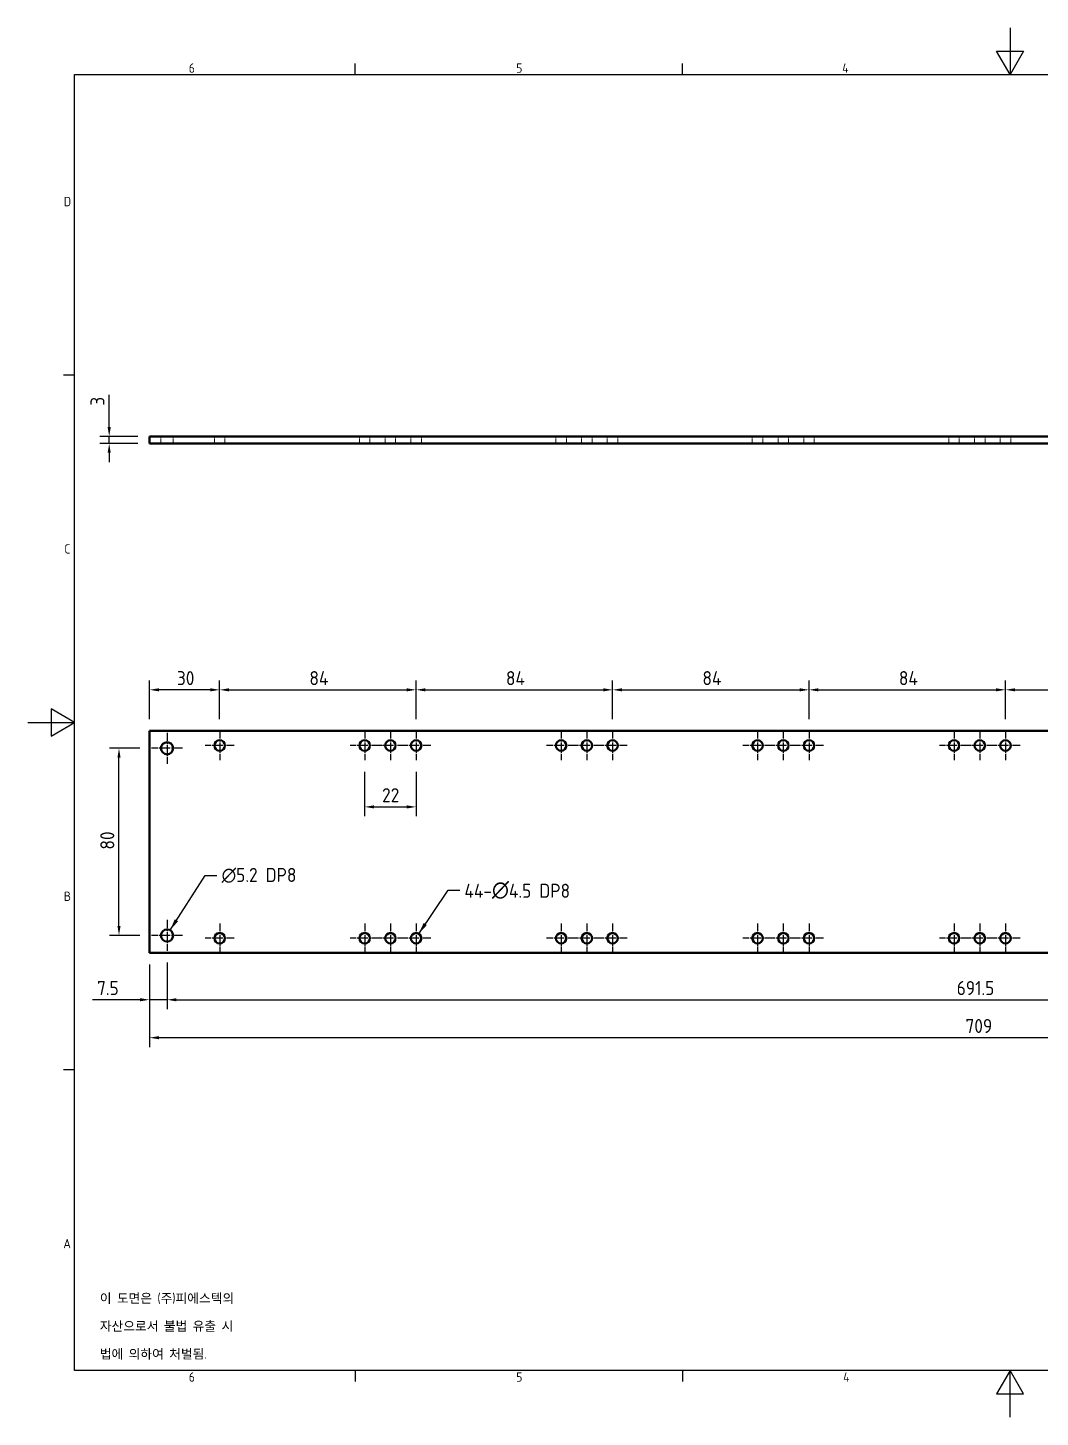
# Model space of a CAD drawing. Header units: millimetres. Extents: x 0 to 840, y 0 to 594.
# Drawn here: x 0 to 433, y 0 to 594 of the extents above; entities that cross this region are included whole.
import ezdxf

# ---------------------------------------------------------------- set-up
doc = ezdxf.new("R2010")
doc.units = ezdxf.units.MM
doc.header["$LTSCALE"] = 2
doc.linetypes.add('CHAIN', pattern=[0.3543, 0.2362, -0.0295, 0.0591, -0.0295])
doc.linetypes.add('DASHED', pattern=[0.2067, 0.1654, -0.0413])
doc.layers.get('0').update_dxf_attribs({"color": 3, "lineweight": 25})
for name, color, linetype, lineweight in [('가려진 것(ISO)', 2, 'DASHED', 18), ('가시적인 것(ISO)', 3, 'Continuous', 40), ('경계(ISO)', 7, 'Continuous', 25), ('기호(ISO)', 5, 'Continuous', 25), ('중심 표식(ISO)', 1, 'Continuous', 25), ('치수(ISO)', 2, 'Continuous', 25)]:
    doc.layers.add(name, color=color, linetype=linetype, lineweight=lineweight)
doc.styles.add('문자 텍스트_PSTEK_POSCO', font='isocp.shx')
doc.styles.add('치수 텍스트_PSTEK_POSCO', font='isocp.shx')
doc.dimstyles.new('치수_PSTEK_POSCO', dxfattribs={"dimscale": 2, "dimtxt": 3, "dimasz": 2, "dimexe": 2, "dimexo": 2.5, "dimgap": 1, "dimtad": 1, "dimrnd": 1e-08, "dimdsep": 46, "dimtxsty": '치수 텍스트_PSTEK_POSCO', "dimcen": 0.09, "dimdle": 10, "dimclrd": 7, "dimclre": 7, "dimclrt": 2, "dimadec": 1, "dimazin": 2, "dimtfac": 1, "dimtmove": 0, "dimatfit": 3, "dimfxl": 0, "dimtolj": 1, "dimlwd": -1, "dimlwe": -1, "dimarcsym": 0})
doc.dimstyles.new('치수_PSTEK_POSCO$7', dxfattribs={"dimscale": 2, "dimtxt": 3, "dimasz": 2.5, "dimexe": 2, "dimexo": 2.5, "dimgap": 1, "dimtad": 1, "dimrnd": 1e-08, "dimdsep": 46, "dimtxsty": '치수 텍스트_PSTEK_POSCO', "dimcen": 0.09, "dimdle": 10, "dimclrd": 7, "dimclre": 7, "dimclrt": 2, "dimadec": 1, "dimazin": 2, "dimtfac": 1, "dimtmove": 0, "dimatfit": 3, "dimfxl": 0, "dimtolj": 1, "dimlwd": -1, "dimlwe": -1, "dimarcsym": 0})

# ---------------------------------------------------------------- blocks, each defined once
blk = doc.blocks.new('경계 Default Border')
at = {"layer": '경계(ISO)'}
for p, q in [((70, 287), (70, 289.4)), ((140, 287), (140, 289.4)), ((10, 222.75), (7.6, 222.75)), ((10, 74.25), (7.6, 74.25)), ((70, 10), (70, 7.6)), ((140, 10), (140, 7.6))]:
    blk.add_line(p, q, dxfattribs=at)
at = {"layer": '경계(ISO)', "flags": 128}
for points in [[(210, 297), (210, 287), (207.11, 292), (212.89, 292), (210, 287)], [(10, 10), (10, 287), (410, 287), (410, 10), (10, 10)], [(0, 148.5), (10, 148.5), (5, 151.39), (5, 145.61), (10, 148.5)], [(210, 0), (210, 10), (207.11, 5), (212.89, 5), (210, 10)]]:
    blk.add_lwpolyline(points, dxfattribs=at)
at = {"layer": '경계(ISO)', "color": 2, "char_height": 2, "attachment_point": 7, "style": '문자 텍스트_PSTEK_POSCO'}
for s, insert in [('6', (34.43, 287.38)), ('5', (104.43, 287.38)), ('4', (174.11, 287.4)), ('D', (7.71, 258.86)), ('C', (7.82, 184.61)), ('B', (7.71, 110.36)), ('A', (7.6, 36.12)), ('6', (34.43, 7.58)), ('5', (104.43, 7.58)), ('4', (174.32, 7.6))]:
    blk.add_mtext(s, dxfattribs=dict(at, insert=insert))
blk = doc.blocks.new('*D22')
at = {"layer": 'Defpoints', "color": 0, "transparency": 16777216}
for p in [(52.04, 310.97), (52.04, 293.47), (82.04, 293.42)]:
    blk.add_point(p, dxfattribs=at)
at = {"layer": '치수(ISO)', "color": 7, "transparency": 16777216}
for p, q in [((52.04, 298.47), (52.04, 314.97)), ((82.04, 298.42), (82.04, 314.97)), ((78.04, 310.97), (56.04, 310.97))]:
    blk.add_line(p, q, dxfattribs=at)
for points in [[(56.04, 311.63), (56.04, 310.3), (52.04, 310.97)], [(78.04, 311.63), (78.04, 310.3), (82.04, 310.97)]]:
    blk.add_solid(points, dxfattribs=at)
at = {"layer": '치수(ISO)', "color": 2, "transparency": 16777216, "insert": (63.76, 315.97), "char_height": 6, "attachment_point": 4, "style": '치수 텍스트_PSTEK_POSCO'}
blk.add_mtext('\\A1;30', dxfattribs=at)
blk = doc.blocks.new('*D23')
at = {"layer": 'Defpoints', "color": 0, "transparency": 16777216}
for p in [(166.04, 310.97), (82.04, 293.42), (166.04, 293.42)]:
    blk.add_point(p, dxfattribs=at)
at = {"layer": '치수(ISO)', "color": 7, "transparency": 16777216}
for p, q in [((82.04, 298.42), (82.04, 314.97)), ((166.04, 298.42), (166.04, 314.97)), ((86.04, 310.97), (162.04, 310.97))]:
    blk.add_line(p, q, dxfattribs=at)
for points in [[(86.04, 311.63), (86.04, 310.3), (82.04, 310.97)], [(162.04, 311.63), (162.04, 310.3), (166.04, 310.97)]]:
    blk.add_solid(points, dxfattribs=at)
at = {"layer": '치수(ISO)', "color": 2, "transparency": 16777216, "insert": (120.42, 315.97), "char_height": 6, "attachment_point": 4, "style": '치수 텍스트_PSTEK_POSCO'}
blk.add_mtext('\\A1;84', dxfattribs=at)
blk = doc.blocks.new('*D24')
at = {"layer": 'Defpoints', "color": 0, "transparency": 16777216}
for p in [(250.04, 310.97), (166.04, 293.42), (250.04, 293.42)]:
    blk.add_point(p, dxfattribs=at)
at = {"layer": '치수(ISO)', "color": 7, "transparency": 16777216}
for p, q in [((166.04, 298.42), (166.04, 314.97)), ((250.04, 298.42), (250.04, 314.97)), ((170.04, 310.97), (246.04, 310.97))]:
    blk.add_line(p, q, dxfattribs=at)
for points in [[(170.04, 311.63), (170.04, 310.3), (166.04, 310.97)], [(246.04, 311.63), (246.04, 310.3), (250.04, 310.97)]]:
    blk.add_solid(points, dxfattribs=at)
at = {"layer": '치수(ISO)', "color": 2, "transparency": 16777216, "insert": (204.46, 315.97), "char_height": 6, "attachment_point": 4, "style": '치수 텍스트_PSTEK_POSCO'}
blk.add_mtext('\\A1;84', dxfattribs=at)
blk = doc.blocks.new('*D25')
at = {"layer": 'Defpoints', "color": 0, "transparency": 16777216}
for p in [(334.04, 310.97), (250.04, 293.42), (334.04, 293.42)]:
    blk.add_point(p, dxfattribs=at)
at = {"layer": '치수(ISO)', "color": 7, "transparency": 16777216}
for p, q in [((250.04, 298.42), (250.04, 314.97)), ((334.04, 298.42), (334.04, 314.97)), ((254.04, 310.97), (330.04, 310.97))]:
    blk.add_line(p, q, dxfattribs=at)
for points in [[(254.04, 311.63), (254.04, 310.3), (250.04, 310.97)], [(330.04, 311.63), (330.04, 310.3), (334.04, 310.97)]]:
    blk.add_solid(points, dxfattribs=at)
at = {"layer": '치수(ISO)', "color": 2, "transparency": 16777216, "insert": (288.46, 315.97), "char_height": 6, "attachment_point": 4, "style": '치수 텍스트_PSTEK_POSCO'}
blk.add_mtext('\\A1;84', dxfattribs=at)
blk = doc.blocks.new('*D26')
at = {"layer": 'Defpoints', "color": 0, "transparency": 16777216}
for p in [(418.04, 310.97), (334.04, 293.42), (418.04, 293.42)]:
    blk.add_point(p, dxfattribs=at)
at = {"layer": '치수(ISO)', "color": 7, "transparency": 16777216}
for p, q in [((334.04, 298.42), (334.04, 314.97)), ((418.04, 298.42), (418.04, 314.97)), ((338.04, 310.97), (414.04, 310.97))]:
    blk.add_line(p, q, dxfattribs=at)
for points in [[(338.04, 311.63), (338.04, 310.3), (334.04, 310.97)], [(414.04, 311.63), (414.04, 310.3), (418.04, 310.97)]]:
    blk.add_solid(points, dxfattribs=at)
at = {"layer": '치수(ISO)', "color": 2, "transparency": 16777216, "insert": (372.46, 315.97), "char_height": 6, "attachment_point": 4, "style": '치수 텍스트_PSTEK_POSCO'}
blk.add_mtext('\\A1;84', dxfattribs=at)
blk = doc.blocks.new('*D27')
at = {"layer": 'Defpoints', "color": 0, "transparency": 16777216}
for p in [(502.04, 310.97), (418.04, 293.42), (502.04, 293.42)]:
    blk.add_point(p, dxfattribs=at)
at = {"layer": '치수(ISO)', "color": 7, "transparency": 16777216}
for p, q in [((418.04, 298.42), (418.04, 314.97)), ((502.04, 298.42), (502.04, 314.97)), ((422.04, 310.97), (498.04, 310.97))]:
    blk.add_line(p, q, dxfattribs=at)
for points in [[(422.04, 311.63), (422.04, 310.3), (418.04, 310.97)], [(498.04, 311.63), (498.04, 310.3), (502.04, 310.97)]]:
    blk.add_solid(points, dxfattribs=at)
at = {"layer": '치수(ISO)', "color": 2, "transparency": 16777216, "insert": (456.46, 315.97), "char_height": 6, "attachment_point": 4, "style": '치수 텍스트_PSTEK_POSCO'}
blk.add_mtext('\\A1;84', dxfattribs=at)
blk = doc.blocks.new('*D30')
at = {"layer": 'Defpoints', "color": 0, "transparency": 16777216}
for p in [(144.04, 280.92), (166.04, 280.92), (166.04, 260.92)]:
    blk.add_point(p, dxfattribs=at)
at = {"layer": '치수(ISO)', "color": 7, "transparency": 16777216}
for p, q in [((144.04, 275.92), (144.04, 256.92)), ((166.04, 275.92), (166.04, 256.92)), ((148.04, 260.92), (162.04, 260.92))]:
    blk.add_line(p, q, dxfattribs=at)
for points in [[(148.04, 261.59), (148.04, 260.25), (144.04, 260.92)], [(162.04, 261.59), (162.04, 260.25), (166.04, 260.92)]]:
    blk.add_solid(points, dxfattribs=at)
at = {"layer": '치수(ISO)', "color": 2, "transparency": 16777216, "insert": (151.49, 265.92), "char_height": 6, "attachment_point": 4, "style": '치수 텍스트_PSTEK_POSCO'}
blk.add_mtext('\\A1;22', dxfattribs=at)
blk = doc.blocks.new('*D35')
at = {"layer": 'Defpoints', "color": 0, "transparency": 16777216}
for p in [(52.04, 198.47), (59.54, 199.37), (59.54, 178.47)]:
    blk.add_point(p, dxfattribs=at)
at = {"layer": '치수(ISO)', "color": 7, "transparency": 16777216}
for p, q in [((52.04, 193.47), (52.04, 174.47)), ((59.54, 194.37), (59.54, 174.47)), ((48.04, 178.47), (27.6, 178.47)), ((59.54, 178.47), (52.04, 178.47)), ((63.54, 178.47), (67.54, 178.47))]:
    blk.add_line(p, q, dxfattribs=at)
for points in [[(48.04, 179.14), (48.04, 177.8), (52.04, 178.47)], [(63.54, 179.14), (63.54, 177.8), (59.54, 178.47)]]:
    blk.add_solid(points, dxfattribs=at)
at = {"layer": '치수(ISO)', "color": 2, "transparency": 16777216, "insert": (29.6, 183.47), "char_height": 6, "attachment_point": 4, "style": '치수 텍스트_PSTEK_POSCO'}
blk.add_mtext('\\A1;7.5', dxfattribs=at)
blk = doc.blocks.new('*D36')
at = {"layer": 'Defpoints', "color": 0, "transparency": 16777216}
for p in [(751.04, 204.37), (59.54, 199.37), (751.04, 178.47)]:
    blk.add_point(p, dxfattribs=at)
at = {"layer": '치수(ISO)', "color": 7, "transparency": 16777216}
for p, q in [((751.04, 199.37), (751.04, 174.47)), ((59.54, 194.37), (59.54, 174.47)), ((63.54, 178.47), (747.04, 178.47))]:
    blk.add_line(p, q, dxfattribs=at)
for points in [[(63.54, 179.14), (63.54, 177.8), (59.54, 178.47)], [(747.04, 179.14), (747.04, 177.8), (751.04, 178.47)]]:
    blk.add_solid(points, dxfattribs=at)
at = {"layer": '치수(ISO)', "color": 2, "transparency": 16777216, "insert": (397.18, 183.47), "char_height": 6, "attachment_point": 4, "style": '치수 텍스트_PSTEK_POSCO'}
blk.add_mtext('\\A1;691.5', dxfattribs=at)
blk = doc.blocks.new('*D37')
at = {"layer": 'Defpoints', "color": 0, "transparency": 16777216}
for p in [(39, 285.97), (52.94, 285.97), (52.94, 205.97)]:
    blk.add_point(p, dxfattribs=at)
at = {"layer": '치수(ISO)', "color": 7, "transparency": 16777216}
for p, q in [((47.94, 285.97), (35, 285.97)), ((39, 209.97), (39, 281.97)), ((47.94, 205.97), (35, 205.97))]:
    blk.add_line(p, q, dxfattribs=at)
for points in [[(38.33, 281.97), (39.67, 281.97), (39, 285.97)], [(38.33, 209.97), (39.67, 209.97), (39, 205.97)]]:
    blk.add_solid(points, dxfattribs=at)
at = {"layer": '치수(ISO)', "color": 2, "transparency": 16777216, "insert": (34, 242.67), "char_height": 6, "attachment_point": 4, "rotation": 90, "style": '치수 텍스트_PSTEK_POSCO'}
blk.add_mtext('\\A1;80', dxfattribs=at)
blk = doc.blocks.new('*D39')
at = {"layer": 'Defpoints', "color": 0, "transparency": 16777216}
for p in [(34.81, 419.29), (52.04, 419.29), (52.04, 416.29)]:
    blk.add_point(p, dxfattribs=at)
at = {"layer": '치수(ISO)', "color": 7, "transparency": 16777216}
for p, q in [((34.81, 423.29), (34.81, 437.06)), ((47.04, 419.29), (30.81, 419.29)), ((47.04, 416.29), (30.81, 416.29)), ((34.81, 416.29), (34.81, 419.29)), ((34.81, 412.29), (34.81, 408.29))]:
    blk.add_line(p, q, dxfattribs=at)
for points in [[(34.15, 423.29), (35.48, 423.29), (34.81, 419.29)], [(34.15, 412.29), (35.48, 412.29), (34.81, 416.29)]]:
    blk.add_solid(points, dxfattribs=at)
at = {"layer": '치수(ISO)', "color": 2, "transparency": 16777216, "insert": (29.81, 432.41), "char_height": 6, "attachment_point": 4, "rotation": 90, "style": '치수 텍스트_PSTEK_POSCO'}
blk.add_mtext('\\A1;3', dxfattribs=at)
blk = doc.blocks.new('*D40')
at = {"layer": 'Defpoints', "color": 0, "transparency": 16777216}
for p in [(52.04, 198.47), (761.04, 198.47), (52.04, 162.25)]:
    blk.add_point(p, dxfattribs=at)
at = {"layer": '치수(ISO)', "color": 7, "transparency": 16777216}
for p, q in [((52.04, 193.47), (52.04, 158.25)), ((761.04, 193.47), (761.04, 158.25)), ((757.04, 162.25), (56.04, 162.25))]:
    blk.add_line(p, q, dxfattribs=at)
for points in [[(56.04, 162.92), (56.04, 161.58), (52.04, 162.25)], [(757.04, 162.92), (757.04, 161.58), (761.04, 162.25)]]:
    blk.add_solid(points, dxfattribs=at)
at = {"layer": '치수(ISO)', "color": 2, "transparency": 16777216, "insert": (400.93, 167.25), "char_height": 6, "attachment_point": 4, "style": '치수 텍스트_PSTEK_POSCO'}
blk.add_mtext('\\A1;709', dxfattribs=at)

msp = doc.modelspace()

# ---------------------------------------------------------------- linework, layer by layer
at = {"layer": '가려진 것(ISO)', "ltscale": 2.856945}
for p, q in [((56.945, 416.288), (56.945, 419.288)), ((62.145, 416.288), (62.145, 419.288)), ((79.795, 416.288), (79.795, 419.288)), ((84.295, 416.288), (84.295, 419.288)), ((141.795, 416.288), (141.795, 419.288)), ((146.295, 416.288), (146.295, 419.288)), ((152.795, 416.288), (152.795, 419.288)), ((157.295, 416.288), (157.295, 419.288)), ((163.795, 416.288), (163.795, 419.288)), ((168.295, 416.288), (168.295, 419.288)), ((225.795, 416.288), (225.795, 419.288)), ((230.295, 416.288), (230.295, 419.288)), ((236.795, 416.288), (236.795, 419.288)), ((241.295, 416.288), (241.295, 419.288)), ((247.795, 416.288), (247.795, 419.288)), ((252.295, 416.288), (252.295, 419.288)), ((309.795, 416.288), (309.795, 419.288)), ((314.295, 416.288), (314.295, 419.288)), ((320.795, 416.288), (320.795, 419.288)), ((325.295, 416.288), (325.295, 419.288)), ((331.795, 416.288), (331.795, 419.288)), ((336.295, 416.288), (336.295, 419.288)), ((393.795, 416.288), (393.795, 419.288)), ((398.295, 416.288), (398.295, 419.288)), ((404.795, 416.288), (404.795, 419.288)), ((409.295, 416.288), (409.295, 419.288)), ((415.795, 416.288), (415.795, 419.288)), ((420.295, 416.288), (420.295, 419.288))]:
    msp.add_line(p, q, dxfattribs=at)
at = {"layer": '가시적인 것(ISO)'}
for p, q in [((761.045, 419.288), (52.045, 419.288)), ((52.045, 419.288), (52.045, 416.288)), ((52.045, 416.288), (761.045, 416.288)), ((52.045, 293.471), (761.045, 293.471)), ((52.045, 293.471), (52.045, 198.471)), ((761.045, 198.471), (52.045, 198.471))]:
    msp.add_line(p, q, dxfattribs=at)
for centre, radius in [((59.545, 285.971), 2.6), ((82.045, 287.171), 2.25), ((144.045, 287.171), 2.25), ((155.045, 287.171), 2.25), ((166.045, 287.171), 2.25), ((228.045, 287.171), 2.25), ((239.045, 287.171), 2.25), ((250.045, 287.171), 2.25), ((312.045, 287.171), 2.25), ((323.045, 287.171), 2.25), ((334.045, 287.171), 2.25), ((396.045, 287.171), 2.25), ((407.045, 287.171), 2.25), ((418.045, 287.171), 2.25), ((59.545, 205.971), 2.6), ((82.045, 204.771), 2.25), ((144.045, 204.771), 2.25), ((155.045, 204.771), 2.25), ((166.045, 204.771), 2.25), ((228.045, 204.771), 2.25), ((239.045, 204.771), 2.25), ((250.045, 204.771), 2.25), ((312.045, 204.771), 2.25), ((323.045, 204.771), 2.25), ((334.045, 204.771), 2.25), ((396.045, 204.771), 2.25), ((407.045, 204.771), 2.25), ((418.045, 204.771), 2.25)]:
    msp.add_circle(centre, radius, dxfattribs=at)
at = {"layer": '중심 표식(ISO)', "linetype": 'CHAIN', "ltscale": 7.333869}
for p, q in [((59.545, 292.571), (59.545, 279.371)), ((66.145, 285.971), (52.945, 285.971)), ((59.545, 212.571), (59.545, 199.371)), ((66.145, 205.971), (52.945, 205.971))]:
    msp.add_line(p, q, dxfattribs=at)
at = {"layer": '중심 표식(ISO)', "linetype": 'CHAIN', "ltscale": 6.944946}
for p, q in [((82.045, 293.421), (82.045, 280.921)), ((144.045, 293.421), (144.045, 280.921)), ((155.045, 293.421), (155.045, 280.921)), ((166.045, 293.421), (166.045, 280.921)), ((228.045, 293.421), (228.045, 280.921)), ((239.045, 293.421), (239.045, 280.921)), ((250.045, 293.421), (250.045, 280.921)), ((312.045, 293.421), (312.045, 280.921)), ((323.045, 293.421), (323.045, 280.921)), ((334.045, 293.421), (334.045, 280.921)), ((396.045, 293.421), (396.045, 280.921)), ((407.045, 293.421), (407.045, 280.921)), ((418.045, 293.421), (418.045, 280.921)), ((88.295, 287.171), (75.795, 287.171)), ((150.295, 287.171), (137.795, 287.171)), ((161.295, 287.171), (148.795, 287.171)), ((172.295, 287.171), (159.795, 287.171)), ((234.295, 287.171), (221.795, 287.171)), ((245.295, 287.171), (232.795, 287.171)), ((256.295, 287.171), (243.795, 287.171)), ((318.295, 287.171), (305.795, 287.171)), ((329.295, 287.171), (316.795, 287.171)), ((340.295, 287.171), (327.795, 287.171)), ((402.295, 287.171), (389.795, 287.171)), ((413.295, 287.171), (400.795, 287.171)), ((424.295, 287.171), (411.795, 287.171)), ((82.045, 211.021), (82.045, 198.521)), ((144.045, 211.021), (144.045, 198.521)), ((155.045, 211.021), (155.045, 198.521)), ((166.045, 211.021), (166.045, 198.521)), ((228.045, 211.021), (228.045, 198.521)), ((239.045, 211.021), (239.045, 198.521)), ((250.045, 211.021), (250.045, 198.521)), ((312.045, 211.021), (312.045, 198.521)), ((323.045, 211.021), (323.045, 198.521)), ((334.045, 211.021), (334.045, 198.521)), ((396.045, 211.021), (396.045, 198.521)), ((407.045, 211.021), (407.045, 198.521)), ((418.045, 211.021), (418.045, 198.521)), ((88.295, 204.771), (75.795, 204.771)), ((150.295, 204.771), (137.795, 204.771)), ((161.295, 204.771), (148.795, 204.771)), ((172.295, 204.771), (159.795, 204.771)), ((234.295, 204.771), (221.795, 204.771)), ((245.295, 204.771), (232.795, 204.771)), ((256.295, 204.771), (243.795, 204.771)), ((318.295, 204.771), (305.795, 204.771)), ((329.295, 204.771), (316.795, 204.771)), ((340.295, 204.771), (327.795, 204.771)), ((402.295, 204.771), (389.795, 204.771)), ((413.295, 204.771), (400.795, 204.771)), ((424.295, 204.771), (411.795, 204.771))]:
    msp.add_line(p, q, dxfattribs=at)

# ---------------------------------------------------------------- block references
at = {"xscale": 2, "yscale": 2, "zscale": 2}
msp.add_blockref('경계 Default Border', (0, 0), dxfattribs=at)

# ---------------------------------------------------------------- texts
at = {"layer": '기호(ISO)', "color": 2, "char_height": 6, "attachment_point": 4, "line_spacing_factor": 0.525, "style": '치수 텍스트_PSTEK_POSCO'}
for s, insert, width in [('{\\fAIGDT|b0|i0;\\H6.0000;n\\fisocp|b0|i0;\\H6.0000;5.2 DP8}', (82.873, 231.623), 36.42668), ('{44-\\fAIGDT|b0|i0;\\H7.0000;n\\fisocp|b0|i0;\\H6.0000;4.5 DP8}', (186.701, 225.325), 53.72335)]:
    msp.add_mtext(s, dxfattribs=dict(at, insert=insert, width=width))
at = {"layer": '기호(ISO)', "color": 7, "insert": (30.789, 38.734), "char_height": 4, "width": 102.48028, "attachment_point": 4, "line_spacing_factor": 1.78626, "style": '문자 텍스트_PSTEK_POSCO'}
msp.add_mtext('{이 도면은 (주)피에스텍의\\P자산으로서 불법 유출 시 \\P법에 의하여 처벌됨.}', dxfattribs=at)

# ---------------------------------------------------------------- dimensions: what is measured, and where the dimension line sits
at = {"layer": '치수(ISO)', "color": 7}
for base, p1, p2, angle, override, picture, middle in [((34.813, 419.288), (52.045, 416.288), (52.045, 419.288), 270, {"dimdec": 2, "dimtp": 0, "dimtm": 0, "dimtdec": 2, "dimtofl": 1, "dimatfit": 1}, '*D39', (34.813, 433.738)), ((52.045, 310.967), (82.045, 293.421), (52.045, 293.471), 180, {"dimdec": 2, "dimtp": 0, "dimtm": 0, "dimtdec": 2, "dimtofl": 0, "dimatfit": 1}, '*D22', (67.065, 310.967)), ((166.045, 310.967), (82.045, 293.421), (166.045, 293.421), 180, {"dimdec": 2, "dimtp": 0, "dimtm": 0, "dimtdec": 2, "dimtofl": 0, "dimatfit": 1}, '*D23', (124.025, 310.967)), ((250.045, 310.967), (166.045, 293.421), (250.045, 293.421), 180, {"dimdec": 2, "dimtp": 0, "dimtm": 0, "dimtdec": 2, "dimtofl": 0, "dimatfit": 1}, '*D24', (208.065, 310.967)), ((334.045, 310.967), (250.045, 293.421), (334.045, 293.421), 180, {"dimdec": 2, "dimtp": 0, "dimtm": 0, "dimtdec": 2, "dimtofl": 0, "dimatfit": 1}, '*D25', (292.065, 310.967)), ((418.045, 310.967), (334.045, 293.421), (418.045, 293.421), 180, {"dimdec": 2, "dimtp": 0, "dimtm": 0, "dimtdec": 2, "dimtofl": 0, "dimatfit": 1}, '*D26', (376.065, 310.967)), ((502.045, 310.967), (418.045, 293.421), (502.045, 293.421), 180, {"dimdec": 2, "dimtp": 0, "dimtm": 0, "dimtdec": 2, "dimtofl": 0, "dimatfit": 1}, '*D27', (460.065, 310.967)), ((39.001, 285.971), (52.945, 205.971), (52.945, 285.971), 90, {"dimdec": 2, "dimtp": 0, "dimtm": 0, "dimtdec": 2, "dimtofl": 0, "dimatfit": 1}, '*D37', (39.001, 245.971)), ((166.045, 260.921), (144.045, 280.921), (166.045, 280.921), 180, {"dimdec": 2, "dimtp": 0, "dimtm": 0, "dimtdec": 2, "dimtofl": 0, "dimatfit": 1}, '*D30', (155.045, 260.921)), ((751.045, 178.471), (59.545, 199.371), (751.045, 204.371), 180, {"dimdec": 2, "dimtp": 0, "dimtm": 0, "dimtdec": 2, "dimtofl": 0, "dimatfit": 1}, '*D36', (405.295, 178.471)), ((59.545, 178.471), (52.045, 198.471), (59.545, 199.371), 180, {"dimdec": 2, "dimtp": 0, "dimtm": 0, "dimtdec": 2, "dimtofl": 1, "dimatfit": 1}, '*D35', (33.924, 178.471)), ((52.045, 162.25), (761.045, 198.471), (52.045, 198.471), 180, {"dimdec": 2, "dimtp": 0, "dimtm": 0, "dimtdec": 2, "dimtofl": 0, "dimatfit": 1}, '*D40', (406.545, 162.25))]:
    dim = msp.add_linear_dim(base=base, p1=p1, p2=p2, angle=angle, dimstyle='치수_PSTEK_POSCO', override=override, dxfattribs=at)
    dim.commit()
    dim.dimension.update_dxf_attribs({"geometry": picture, "text_midpoint": middle, "dimtype": 160})

# ---------------------------------------------------------------- leaders
at = {"layer": '기호(ISO)', "color": 7, "annotation_type": 0, "has_hookline": 1, "hookline_direction": 0}
for points, text_width in [([(60.845, 208.223), (75.873, 231.623), (80.873, 231.623)], 34.885), ([(167.17, 206.72), (179.701, 225.325), (184.701, 225.325)], 50.036)]:
    msp.add_leader(points, dimstyle='치수_PSTEK_POSCO$7', override={"dimtad": 0}, dxfattribs=dict(at, text_width=text_width))

doc.saveas('drawing.dxf')
